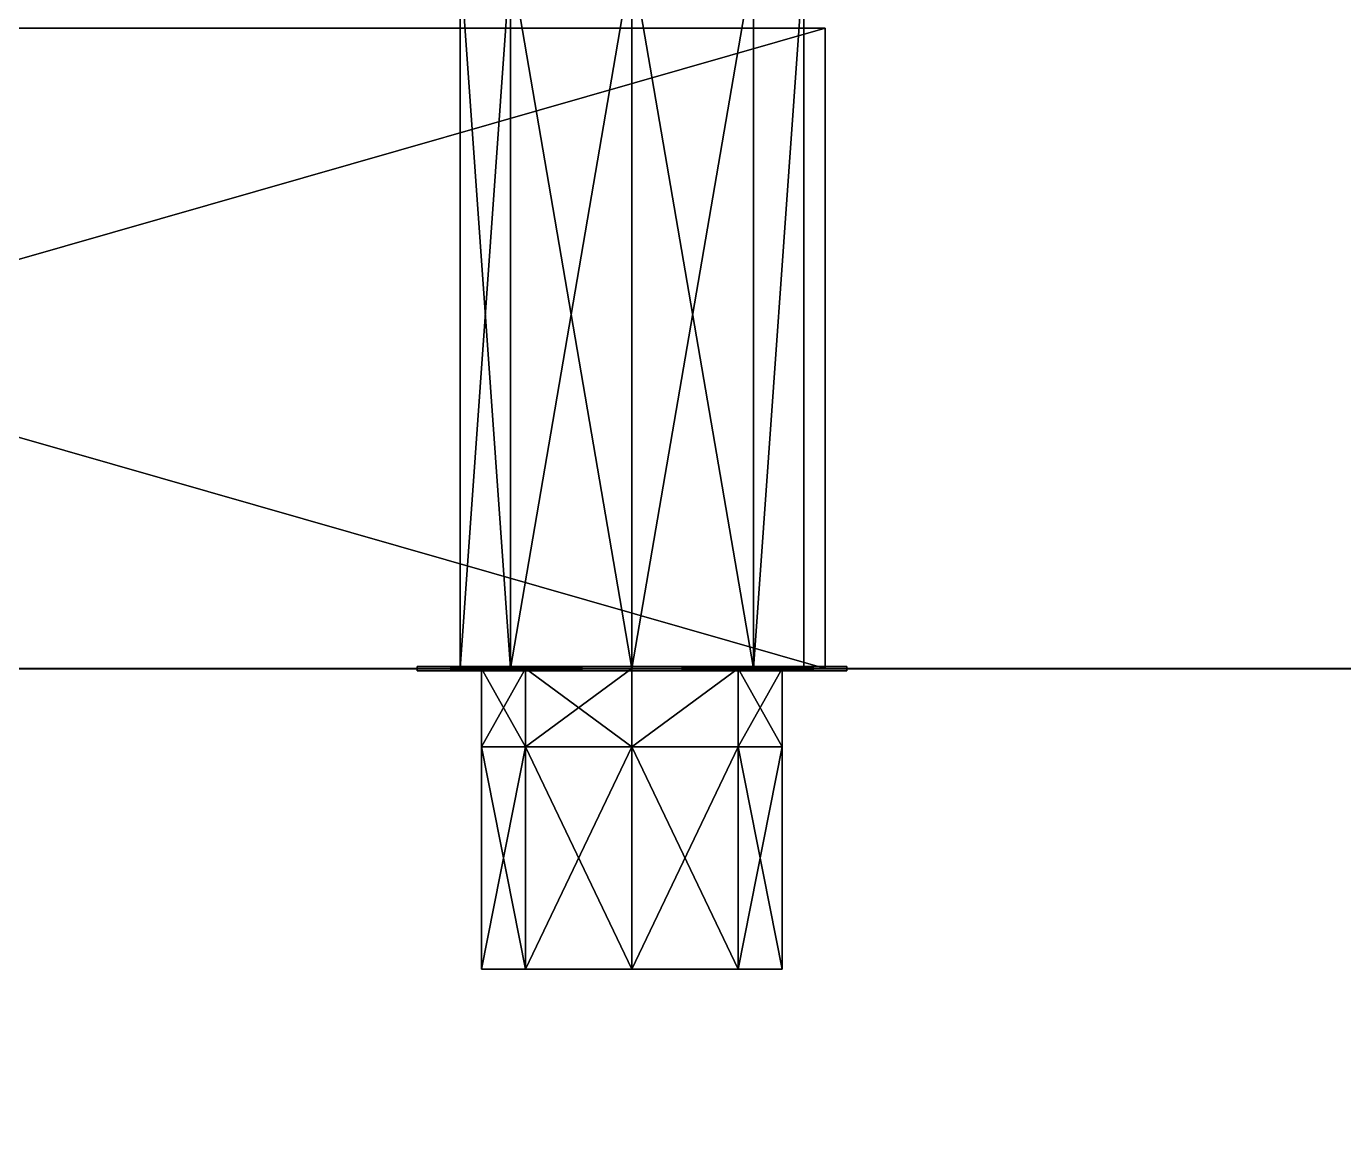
# Model space of a CAD drawing. Extents: x -150 to 2334, y -150 to 2984.
# Drawn here: x 1659.9 to 1690.57, y 35.17 to 60.75 of the extents above; entities that cross this region are included whole.
import ezdxf

# ---------------------------------------------------------------- set-up
doc = ezdxf.new("R2010")
doc.units = 0
for name, color, linetype in [('LAYER0', 7, 'CONTINUOUS'), ('LAYER226', 7, 'CONTINUOUS'), ('LAYER227', 9, 'CONTINUOUS'), ('LAYER235', 9, 'CONTINUOUS'), ('LAYER278', 7, 'CONTINUOUS'), ('LAYER309', 7, 'CONTINUOUS'), ('LAYER31', 7, 'CONTINUOUS'), ('LAYER383', 253, 'CONTINUOUS'), ('LAYER385', 253, 'CONTINUOUS'), ('LAYER387', 253, 'CONTINUOUS'), ('LAYER389', 253, 'CONTINUOUS'), ('LAYER391', 253, 'CONTINUOUS'), ('LAYER56', 7, 'CONTINUOUS'), ('LAYER6', 7, 'CONTINUOUS')]:
    doc.layers.add(name, color=color, linetype=linetype)

msp = doc.modelspace()

# ---------------------------------------------------------------- linework, layer by layer
at = {"layer": 'LAYER0', "invisible_edges": 1}
for points in [[(2334, 2984, -5), (-150, -150, -5), (-150, 2984, -5), (2334, 2984, -5)], [(-150, -150, -5), (2334, 2984, -5), (2334, -150, -5), (-150, -150, -5)], [(2334, -150), (-150, 2984), (-150, -150), (2334, -150)], [(-150, 2984), (2334, -150), (2334, 2984), (-150, 2984)]]:
    msp.add_3dface(points, dxfattribs=at)
at = {"layer": 'LAYER226', "invisible_edges": 1}
for points in [[(2164, 45.79199), (1614, 45.79199, 2350), (2164, 45.79199, 2350), (2164, 45.79199)], [(1614, 45.79199, 2350), (2164, 45.79199), (1614, 45.79199), (1614, 45.79199, 2350)], [(2164, 45.79199), (1614, 27.79199), (1614, 45.79199), (2164, 45.79199)], [(1614, 27.79199), (2164, 45.79199), (2164, 27.79199), (1614, 27.79199)], [(2164, 27.79199, 2350), (1614, 45.79199, 2350), (1614, 27.79199, 2350), (2164, 27.79199, 2350)], [(1614, 45.79199, 2350), (2164, 27.79199, 2350), (2164, 45.79199, 2350), (1614, 45.79199, 2350)]]:
    msp.add_3dface(points, dxfattribs=at)
at = {"layer": 'LAYER227'}
for points in [[(1671.172, 45.79199, 86.17157), (1670, 62.29199, 89), (1671.172, 62.29199, 86.17157), (1671.172, 45.79199, 86.17157)], [(1670, 45.79199, 89), (1670, 62.29199, 89), (1671.172, 45.79199, 86.17157), (1670, 45.79199, 89)], [(1670, 45.79199, 89), (1671.172, 62.29199, 91.82843), (1670, 62.29199, 89), (1670, 45.79199, 89)], [(1671.172, 45.79199, 91.82843), (1671.172, 62.29199, 91.82843), (1670, 45.79199, 89), (1671.172, 45.79199, 91.82843)], [(1674, 45.79199, 85), (1671.172, 62.29199, 86.17157), (1674, 62.29199, 85), (1674, 45.79199, 85)], [(1671.172, 45.79199, 86.17157), (1671.172, 62.29199, 86.17157), (1674, 45.79199, 85), (1671.172, 45.79199, 86.17157)], [(1671.172, 45.79199, 91.82843), (1674, 62.29199, 93), (1671.172, 62.29199, 91.82843), (1671.172, 45.79199, 91.82843)], [(1674, 45.79199, 93), (1674, 62.29199, 93), (1671.172, 45.79199, 91.82843), (1674, 45.79199, 93)], [(1671.172, 45.79199, 91.82843), (1674, 62.29199, 93), (1671.172, 62.29199, 91.82843), (1671.172, 45.79199, 91.82843)], [(1674, 45.79199, 93), (1674, 62.29199, 93), (1671.172, 45.79199, 91.82843), (1674, 45.79199, 93)], [(1676.828, 45.79199, 86.17157), (1674, 62.29199, 85), (1676.828, 62.29199, 86.17157), (1676.828, 45.79199, 86.17157)], [(1674, 45.79199, 85), (1674, 62.29199, 85), (1676.828, 45.79199, 86.17157), (1674, 45.79199, 85)], [(1674, 45.79199, 93), (1676.828, 62.29199, 91.82843), (1674, 62.29199, 93), (1674, 45.79199, 93)], [(1676.828, 45.79199, 91.82843), (1676.828, 62.29199, 91.82843), (1674, 45.79199, 93), (1676.828, 45.79199, 91.82843)], [(1678, 62.29199, 89), (1676.828, 45.79199, 86.17157), (1676.828, 62.29199, 86.17157), (1678, 62.29199, 89)], [(1678, 45.79199, 89), (1676.828, 45.79199, 86.17157), (1678, 62.29199, 89), (1678, 45.79199, 89)], [(1678, 62.29199, 89), (1676.828, 45.79199, 91.82843), (1678, 45.79199, 89), (1678, 62.29199, 89)], [(1676.828, 62.29199, 91.82843), (1676.828, 45.79199, 91.82843), (1678, 62.29199, 89), (1676.828, 62.29199, 91.82843)], [(1669, 45.84199, 84), (1679, 45.84199, 94), (1679, 45.84199, 84), (1669, 45.84199, 84)], [(1669, 45.84199, 94), (1679, 45.84199, 94), (1669, 45.84199, 84), (1669, 45.84199, 94)], [(1669, 45.74199, 84), (1679, 45.84199, 84), (1679, 45.74199, 84), (1669, 45.74199, 84)], [(1669, 45.84199, 84), (1679, 45.84199, 84), (1669, 45.74199, 84), (1669, 45.84199, 84)], [(1669, 45.84199, 94), (1669, 45.74199, 84), (1669, 45.84199, 84), (1669, 45.84199, 94)], [(1669, 45.74199, 94), (1669, 45.74199, 84), (1669, 45.84199, 94), (1669, 45.74199, 94)], [(1679, 45.74199, 94), (1669, 45.84199, 94), (1669, 45.74199, 94), (1679, 45.74199, 94)], [(1679, 45.84199, 94), (1669, 45.84199, 94), (1679, 45.74199, 94), (1679, 45.84199, 94)], [(1669, 45.84199, 84), (1679, 45.84199, 94), (1679, 45.84199, 84), (1669, 45.84199, 84)], [(1669, 45.84199, 94), (1679, 45.84199, 94), (1669, 45.84199, 84), (1669, 45.84199, 94)], [(1669, 45.84199, 84), (1669, 45.74199, 94), (1669, 45.84199, 94), (1669, 45.84199, 84)], [(1669, 45.74199, 84), (1669, 45.74199, 94), (1669, 45.84199, 84), (1669, 45.74199, 84)], [(1679, 45.74199, 94), (1669, 45.84199, 94), (1669, 45.74199, 94), (1679, 45.74199, 94)], [(1679, 45.84199, 94), (1669, 45.84199, 94), (1679, 45.74199, 94), (1679, 45.84199, 94)], [(1669, 45.74199, 84), (1679, 45.84199, 84), (1679, 45.74199, 84), (1669, 45.74199, 84)], [(1669, 45.84199, 84), (1679, 45.84199, 84), (1669, 45.74199, 84), (1669, 45.84199, 84)], [(1669, 45.74199, 84), (1679, 45.74199, 94), (1679, 45.74199, 84), (1669, 45.74199, 84)], [(1669, 45.74199, 94), (1679, 45.74199, 94), (1669, 45.74199, 84), (1669, 45.74199, 94)], [(1679, 45.74199, 84), (1669, 45.74199, 94), (1669, 45.74199, 84), (1679, 45.74199, 84)], [(1679, 45.74199, 94), (1669, 45.74199, 94), (1679, 45.74199, 84), (1679, 45.74199, 94)], [(1671.525, 45.79199, 86.52512), (1670.5, 43.97177, 89), (1670.5, 45.79199, 89), (1671.525, 45.79199, 86.52512)], [(1671.525, 43.97177, 86.52512), (1670.5, 43.97177, 89), (1671.525, 45.79199, 86.52512), (1671.525, 43.97177, 86.52512)], [(1670.5, 45.79199, 89), (1671.525, 43.97177, 91.47488), (1671.525, 45.79199, 91.47488), (1670.5, 45.79199, 89)], [(1670.5, 43.97177, 89), (1671.525, 43.97177, 91.47488), (1670.5, 45.79199, 89), (1670.5, 43.97177, 89)], [(1674, 45.79199, 85.5), (1671.525, 43.97177, 86.52512), (1671.525, 45.79199, 86.52512), (1674, 45.79199, 85.5)], [(1674, 43.97177, 85.5), (1671.525, 43.97177, 86.52512), (1674, 45.79199, 85.5), (1674, 43.97177, 85.5)], [(1674, 43.97177, 92.5), (1671.525, 45.79199, 91.47488), (1671.525, 43.97177, 91.47488), (1674, 43.97177, 92.5)], [(1674, 45.79199, 92.5), (1671.525, 45.79199, 91.47488), (1674, 43.97177, 92.5), (1674, 45.79199, 92.5)], [(1671.525, 43.97177, 91.47488), (1674, 45.79199, 92.5), (1671.525, 45.79199, 91.47488), (1671.525, 43.97177, 91.47488)], [(1674, 43.97177, 92.5), (1674, 45.79199, 92.5), (1671.525, 43.97177, 91.47488), (1674, 43.97177, 92.5)], [(1676.475, 45.79199, 86.52512), (1674, 43.97177, 85.5), (1674, 45.79199, 85.5), (1676.475, 45.79199, 86.52512)], [(1676.475, 43.97177, 86.52512), (1674, 43.97177, 85.5), (1676.475, 45.79199, 86.52512), (1676.475, 43.97177, 86.52512)], [(1676.475, 45.79199, 91.47488), (1674, 43.97177, 92.5), (1676.475, 43.97177, 91.47488), (1676.475, 45.79199, 91.47488)], [(1674, 45.79199, 92.5), (1674, 43.97177, 92.5), (1676.475, 45.79199, 91.47488), (1674, 45.79199, 92.5)], [(1676.475, 45.79199, 86.52512), (1677.5, 43.97177, 89), (1676.475, 43.97177, 86.52512), (1676.475, 45.79199, 86.52512)], [(1677.5, 45.79199, 89), (1677.5, 43.97177, 89), (1676.475, 45.79199, 86.52512), (1677.5, 45.79199, 89)], [(1677.5, 45.79199, 89), (1676.475, 43.97177, 91.47488), (1677.5, 43.97177, 89), (1677.5, 45.79199, 89)], [(1676.475, 45.79199, 91.47488), (1676.475, 43.97177, 91.47488), (1677.5, 45.79199, 89), (1676.475, 45.79199, 91.47488)], [(1679, 45.84199, 84), (1679, 45.74199, 94), (1679, 45.84199, 94), (1679, 45.84199, 84)], [(1679, 45.74199, 84), (1679, 45.74199, 94), (1679, 45.84199, 84), (1679, 45.74199, 84)], [(1679, 45.74199, 84), (1679, 45.84199, 94), (1679, 45.74199, 94), (1679, 45.74199, 84)], [(1679, 45.84199, 84), (1679, 45.84199, 94), (1679, 45.74199, 84), (1679, 45.84199, 84)], [(1671.525, 38.79199, 86.52512), (1670.5, 43.97177, 89), (1671.525, 43.97177, 86.52512), (1671.525, 38.79199, 86.52512)], [(1670.5, 38.79199, 89), (1670.5, 43.97177, 89), (1671.525, 38.79199, 86.52512), (1670.5, 38.79199, 89)], [(1670.5, 38.79199, 89), (1671.525, 43.97177, 91.47488), (1670.5, 43.97177, 89), (1670.5, 38.79199, 89)], [(1671.525, 38.79199, 91.47488), (1671.525, 43.97177, 91.47488), (1670.5, 38.79199, 89), (1671.525, 38.79199, 91.47488)], [(1674, 38.79199, 85.5), (1671.525, 43.97177, 86.52512), (1674, 43.97177, 85.5), (1674, 38.79199, 85.5)], [(1671.525, 38.79199, 86.52512), (1671.525, 43.97177, 86.52512), (1674, 38.79199, 85.5), (1671.525, 38.79199, 86.52512)], [(1674, 38.79199, 92.5), (1671.525, 43.97177, 91.47488), (1671.525, 38.79199, 91.47488), (1674, 38.79199, 92.5)], [(1674, 43.97177, 92.5), (1671.525, 43.97177, 91.47488), (1674, 38.79199, 92.5), (1674, 43.97177, 92.5)], [(1671.525, 38.79199, 91.47488), (1674, 43.97177, 92.5), (1671.525, 43.97177, 91.47488), (1671.525, 38.79199, 91.47488)], [(1674, 38.79199, 92.5), (1674, 43.97177, 92.5), (1671.525, 38.79199, 91.47488), (1674, 38.79199, 92.5)], [(1676.475, 38.79199, 86.52512), (1674, 43.97177, 85.5), (1676.475, 43.97177, 86.52512), (1676.475, 38.79199, 86.52512)], [(1674, 38.79199, 85.5), (1674, 43.97177, 85.5), (1676.475, 38.79199, 86.52512), (1674, 38.79199, 85.5)], [(1676.475, 43.97177, 91.47488), (1674, 38.79199, 92.5), (1676.475, 38.79199, 91.47488), (1676.475, 43.97177, 91.47488)], [(1674, 43.97177, 92.5), (1674, 38.79199, 92.5), (1676.475, 43.97177, 91.47488), (1674, 43.97177, 92.5)], [(1676.475, 43.97177, 86.52512), (1677.5, 38.79199, 89), (1676.475, 38.79199, 86.52512), (1676.475, 43.97177, 86.52512)], [(1677.5, 43.97177, 89), (1677.5, 38.79199, 89), (1676.475, 43.97177, 86.52512), (1677.5, 43.97177, 89)], [(1677.5, 43.97177, 89), (1676.475, 38.79199, 91.47488), (1677.5, 38.79199, 89), (1677.5, 43.97177, 89)], [(1676.475, 43.97177, 91.47488), (1676.475, 38.79199, 91.47488), (1677.5, 43.97177, 89), (1676.475, 43.97177, 91.47488)], [(1677.5, 38.79199, 89), (1670.5, 38.79199, 89), (1671.525, 38.79199, 86.52512), (1677.5, 38.79199, 89)], [(1676.475, 38.79199, 91.47488), (1670.5, 38.79199, 89), (1677.5, 38.79199, 89), (1676.475, 38.79199, 91.47488)], [(1674, 38.79199, 92.5), (1670.5, 38.79199, 89), (1676.475, 38.79199, 91.47488), (1674, 38.79199, 92.5)], [(1671.525, 38.79199, 91.47488), (1670.5, 38.79199, 89), (1674, 38.79199, 92.5), (1671.525, 38.79199, 91.47488)], [(1676.475, 38.79199, 86.52512), (1671.525, 38.79199, 86.52512), (1674, 38.79199, 85.5), (1676.475, 38.79199, 86.52512)], [(1677.5, 38.79199, 89), (1671.525, 38.79199, 86.52512), (1676.475, 38.79199, 86.52512), (1677.5, 38.79199, 89)]]:
    msp.add_3dface(points, dxfattribs=at)
at = {"layer": 'LAYER235'}
for points in [[(1671.172, 62.29199, 2342.828), (1670, 62.29199, 2340), (1671.172, 45.79199, 2342.828), (1671.172, 62.29199, 2342.828)], [(1671.172, 45.79199, 2342.828), (1670, 62.29199, 2340), (1670, 45.79199, 2340), (1671.172, 45.79199, 2342.828)], [(1670, 62.29199, 2340), (1671.172, 62.29199, 2337.172), (1670, 45.79199, 2340), (1670, 62.29199, 2340)], [(1670, 45.79199, 2340), (1671.172, 62.29199, 2337.172), (1671.172, 45.79199, 2337.172), (1670, 45.79199, 2340)], [(1674, 62.29199, 2344), (1671.172, 62.29199, 2342.828), (1674, 45.79199, 2344), (1674, 62.29199, 2344)], [(1674, 45.79199, 2344), (1671.172, 62.29199, 2342.828), (1671.172, 45.79199, 2342.828), (1674, 45.79199, 2344)], [(1671.172, 62.29199, 2337.172), (1674, 62.29199, 2336), (1671.172, 45.79199, 2337.172), (1671.172, 62.29199, 2337.172)], [(1671.172, 45.79199, 2337.172), (1674, 62.29199, 2336), (1674, 45.79199, 2336), (1671.172, 45.79199, 2337.172)], [(1671.172, 62.29199, 2337.172), (1674, 62.29199, 2336), (1671.172, 45.79199, 2337.172), (1671.172, 62.29199, 2337.172)], [(1671.172, 45.79199, 2337.172), (1674, 62.29199, 2336), (1674, 45.79199, 2336), (1671.172, 45.79199, 2337.172)], [(1676.828, 62.29199, 2342.828), (1674, 62.29199, 2344), (1676.828, 45.79199, 2342.828), (1676.828, 62.29199, 2342.828)], [(1676.828, 45.79199, 2342.828), (1674, 62.29199, 2344), (1674, 45.79199, 2344), (1676.828, 45.79199, 2342.828)], [(1674, 62.29199, 2336), (1676.828, 62.29199, 2337.172), (1674, 45.79199, 2336), (1674, 62.29199, 2336)], [(1674, 45.79199, 2336), (1676.828, 62.29199, 2337.172), (1676.828, 45.79199, 2337.172), (1674, 45.79199, 2336)], [(1676.828, 62.29199, 2342.828), (1676.828, 45.79199, 2342.828), (1678, 62.29199, 2340), (1676.828, 62.29199, 2342.828)], [(1678, 62.29199, 2340), (1676.828, 45.79199, 2342.828), (1678, 45.79199, 2340), (1678, 62.29199, 2340)], [(1678, 45.79199, 2340), (1676.828, 45.79199, 2337.172), (1678, 62.29199, 2340), (1678, 45.79199, 2340)], [(1678, 62.29199, 2340), (1676.828, 45.79199, 2337.172), (1676.828, 62.29199, 2337.172), (1678, 62.29199, 2340)], [(1679, 45.84199, 2345), (1679, 45.84199, 2335), (1669, 45.84199, 2345), (1679, 45.84199, 2345)], [(1669, 45.84199, 2345), (1679, 45.84199, 2335), (1669, 45.84199, 2335), (1669, 45.84199, 2345)], [(1679, 45.74199, 2345), (1679, 45.84199, 2345), (1669, 45.74199, 2345), (1679, 45.74199, 2345)], [(1669, 45.74199, 2345), (1679, 45.84199, 2345), (1669, 45.84199, 2345), (1669, 45.74199, 2345)], [(1669, 45.84199, 2345), (1669, 45.74199, 2345), (1669, 45.84199, 2335), (1669, 45.84199, 2345)], [(1669, 45.84199, 2335), (1669, 45.74199, 2345), (1669, 45.74199, 2335), (1669, 45.84199, 2335)], [(1669, 45.74199, 2335), (1669, 45.84199, 2335), (1679, 45.74199, 2335), (1669, 45.74199, 2335)], [(1679, 45.74199, 2335), (1669, 45.84199, 2335), (1679, 45.84199, 2335), (1679, 45.74199, 2335)], [(1679, 45.84199, 2345), (1679, 45.84199, 2335), (1669, 45.84199, 2345), (1679, 45.84199, 2345)], [(1669, 45.84199, 2345), (1679, 45.84199, 2335), (1669, 45.84199, 2335), (1669, 45.84199, 2345)], [(1669, 45.84199, 2335), (1669, 45.74199, 2335), (1669, 45.84199, 2345), (1669, 45.84199, 2335)], [(1669, 45.84199, 2345), (1669, 45.74199, 2335), (1669, 45.74199, 2345), (1669, 45.84199, 2345)], [(1669, 45.74199, 2335), (1669, 45.84199, 2335), (1679, 45.74199, 2335), (1669, 45.74199, 2335)], [(1679, 45.74199, 2335), (1669, 45.84199, 2335), (1679, 45.84199, 2335), (1679, 45.74199, 2335)], [(1679, 45.74199, 2345), (1679, 45.84199, 2345), (1669, 45.74199, 2345), (1679, 45.74199, 2345)], [(1669, 45.74199, 2345), (1679, 45.84199, 2345), (1669, 45.84199, 2345), (1669, 45.74199, 2345)], [(1679, 45.74199, 2345), (1679, 45.74199, 2335), (1669, 45.74199, 2345), (1679, 45.74199, 2345)], [(1669, 45.74199, 2345), (1679, 45.74199, 2335), (1669, 45.74199, 2335), (1669, 45.74199, 2345)], [(1669, 45.74199, 2345), (1669, 45.74199, 2335), (1679, 45.74199, 2345), (1669, 45.74199, 2345)], [(1679, 45.74199, 2345), (1669, 45.74199, 2335), (1679, 45.74199, 2335), (1679, 45.74199, 2345)], [(1670.5, 45.79199, 2340), (1670.5, 43.97177, 2340), (1671.525, 45.79199, 2342.475), (1670.5, 45.79199, 2340)], [(1671.525, 45.79199, 2342.475), (1670.5, 43.97177, 2340), (1671.525, 43.97177, 2342.475), (1671.525, 45.79199, 2342.475)], [(1671.525, 45.79199, 2337.525), (1671.525, 43.97177, 2337.525), (1670.5, 45.79199, 2340), (1671.525, 45.79199, 2337.525)], [(1670.5, 45.79199, 2340), (1671.525, 43.97177, 2337.525), (1670.5, 43.97177, 2340), (1670.5, 45.79199, 2340)], [(1671.525, 45.79199, 2342.475), (1671.525, 43.97177, 2342.475), (1674, 45.79199, 2343.5), (1671.525, 45.79199, 2342.475)], [(1674, 45.79199, 2343.5), (1671.525, 43.97177, 2342.475), (1674, 43.97177, 2343.5), (1674, 45.79199, 2343.5)], [(1671.525, 43.97177, 2337.525), (1671.525, 45.79199, 2337.525), (1674, 43.97177, 2336.5), (1671.525, 43.97177, 2337.525)], [(1674, 43.97177, 2336.5), (1671.525, 45.79199, 2337.525), (1674, 45.79199, 2336.5), (1674, 43.97177, 2336.5)], [(1671.525, 45.79199, 2337.525), (1674, 45.79199, 2336.5), (1671.525, 43.97177, 2337.525), (1671.525, 45.79199, 2337.525)], [(1671.525, 43.97177, 2337.525), (1674, 45.79199, 2336.5), (1674, 43.97177, 2336.5), (1671.525, 43.97177, 2337.525)], [(1674, 45.79199, 2343.5), (1674, 43.97177, 2343.5), (1676.475, 45.79199, 2342.475), (1674, 45.79199, 2343.5)], [(1676.475, 45.79199, 2342.475), (1674, 43.97177, 2343.5), (1676.475, 43.97177, 2342.475), (1676.475, 45.79199, 2342.475)], [(1676.475, 43.97177, 2337.525), (1674, 43.97177, 2336.5), (1676.475, 45.79199, 2337.525), (1676.475, 43.97177, 2337.525)], [(1676.475, 45.79199, 2337.525), (1674, 43.97177, 2336.5), (1674, 45.79199, 2336.5), (1676.475, 45.79199, 2337.525)], [(1676.475, 43.97177, 2342.475), (1677.5, 43.97177, 2340), (1676.475, 45.79199, 2342.475), (1676.475, 43.97177, 2342.475)], [(1676.475, 45.79199, 2342.475), (1677.5, 43.97177, 2340), (1677.5, 45.79199, 2340), (1676.475, 45.79199, 2342.475)], [(1677.5, 43.97177, 2340), (1676.475, 43.97177, 2337.525), (1677.5, 45.79199, 2340), (1677.5, 43.97177, 2340)], [(1677.5, 45.79199, 2340), (1676.475, 43.97177, 2337.525), (1676.475, 45.79199, 2337.525), (1677.5, 45.79199, 2340)], [(1679, 45.84199, 2335), (1679, 45.74199, 2335), (1679, 45.84199, 2345), (1679, 45.84199, 2335)], [(1679, 45.84199, 2345), (1679, 45.74199, 2335), (1679, 45.74199, 2345), (1679, 45.84199, 2345)], [(1679, 45.74199, 2335), (1679, 45.84199, 2335), (1679, 45.74199, 2345), (1679, 45.74199, 2335)], [(1679, 45.74199, 2345), (1679, 45.84199, 2335), (1679, 45.84199, 2345), (1679, 45.74199, 2345)], [(1671.525, 43.97177, 2342.475), (1670.5, 43.97177, 2340), (1671.525, 38.79199, 2342.475), (1671.525, 43.97177, 2342.475)], [(1671.525, 38.79199, 2342.475), (1670.5, 43.97177, 2340), (1670.5, 38.79199, 2340), (1671.525, 38.79199, 2342.475)], [(1670.5, 43.97177, 2340), (1671.525, 43.97177, 2337.525), (1670.5, 38.79199, 2340), (1670.5, 43.97177, 2340)], [(1670.5, 38.79199, 2340), (1671.525, 43.97177, 2337.525), (1671.525, 38.79199, 2337.525), (1670.5, 38.79199, 2340)], [(1674, 43.97177, 2343.5), (1671.525, 43.97177, 2342.475), (1674, 38.79199, 2343.5), (1674, 43.97177, 2343.5)], [(1674, 38.79199, 2343.5), (1671.525, 43.97177, 2342.475), (1671.525, 38.79199, 2342.475), (1674, 38.79199, 2343.5)], [(1671.525, 38.79199, 2337.525), (1671.525, 43.97177, 2337.525), (1674, 38.79199, 2336.5), (1671.525, 38.79199, 2337.525)], [(1674, 38.79199, 2336.5), (1671.525, 43.97177, 2337.525), (1674, 43.97177, 2336.5), (1674, 38.79199, 2336.5)], [(1671.525, 43.97177, 2337.525), (1674, 43.97177, 2336.5), (1671.525, 38.79199, 2337.525), (1671.525, 43.97177, 2337.525)], [(1671.525, 38.79199, 2337.525), (1674, 43.97177, 2336.5), (1674, 38.79199, 2336.5), (1671.525, 38.79199, 2337.525)], [(1676.475, 43.97177, 2342.475), (1674, 43.97177, 2343.5), (1676.475, 38.79199, 2342.475), (1676.475, 43.97177, 2342.475)], [(1676.475, 38.79199, 2342.475), (1674, 43.97177, 2343.5), (1674, 38.79199, 2343.5), (1676.475, 38.79199, 2342.475)], [(1676.475, 38.79199, 2337.525), (1674, 38.79199, 2336.5), (1676.475, 43.97177, 2337.525), (1676.475, 38.79199, 2337.525)], [(1676.475, 43.97177, 2337.525), (1674, 38.79199, 2336.5), (1674, 43.97177, 2336.5), (1676.475, 43.97177, 2337.525)], [(1676.475, 38.79199, 2342.475), (1677.5, 38.79199, 2340), (1676.475, 43.97177, 2342.475), (1676.475, 38.79199, 2342.475)], [(1676.475, 43.97177, 2342.475), (1677.5, 38.79199, 2340), (1677.5, 43.97177, 2340), (1676.475, 43.97177, 2342.475)], [(1677.5, 38.79199, 2340), (1676.475, 38.79199, 2337.525), (1677.5, 43.97177, 2340), (1677.5, 38.79199, 2340)], [(1677.5, 43.97177, 2340), (1676.475, 38.79199, 2337.525), (1676.475, 43.97177, 2337.525), (1677.5, 43.97177, 2340)], [(1671.525, 38.79199, 2342.475), (1670.5, 38.79199, 2340), (1677.5, 38.79199, 2340), (1671.525, 38.79199, 2342.475)], [(1677.5, 38.79199, 2340), (1670.5, 38.79199, 2340), (1676.475, 38.79199, 2337.525), (1677.5, 38.79199, 2340)], [(1676.475, 38.79199, 2337.525), (1670.5, 38.79199, 2340), (1674, 38.79199, 2336.5), (1676.475, 38.79199, 2337.525)], [(1674, 38.79199, 2336.5), (1670.5, 38.79199, 2340), (1671.525, 38.79199, 2337.525), (1674, 38.79199, 2336.5)], [(1674, 38.79199, 2343.5), (1671.525, 38.79199, 2342.475), (1676.475, 38.79199, 2342.475), (1674, 38.79199, 2343.5)], [(1676.475, 38.79199, 2342.475), (1671.525, 38.79199, 2342.475), (1677.5, 38.79199, 2340), (1676.475, 38.79199, 2342.475)]]:
    msp.add_3dface(points, dxfattribs=at)
at = {"layer": 'LAYER278', "invisible_edges": 1}
for points in [[(2164, 45.78802, 80), (1614, 758.458, 80), (2164, 758.458, 80), (2164, 45.78802, 80)], [(1614, 758.458, 80), (2164, 45.78802, 80), (1614, 45.78802, 80), (1614, 758.458, 80)], [(1614, 45.78802, 98), (2164, 758.458, 98), (1614, 758.458, 98), (1614, 45.78802, 98)], [(2164, 758.458, 98), (1614, 45.78802, 98), (2164, 45.78802, 98), (2164, 758.458, 98)], [(2164, 45.78802, 80), (1614, 45.78802, 98), (1614, 45.78802, 80), (2164, 45.78802, 80)], [(1614, 45.78802, 98), (2164, 45.78802, 80), (2164, 45.78802, 98), (1614, 45.78802, 98)]]:
    msp.add_3dface(points, dxfattribs=at)
at = {"layer": 'LAYER309', "invisible_edges": 1}
for points in [[(2164, 758.458, 2349), (1614, 45.78802, 2349), (2164, 45.78802, 2349), (2164, 758.458, 2349)], [(1614, 45.78802, 2349), (2164, 758.458, 2349), (1614, 758.458, 2349), (1614, 45.78802, 2349)], [(1614, 758.458, 2331), (2164, 45.78802, 2331), (1614, 45.78802, 2331), (1614, 758.458, 2331)], [(2164, 45.78802, 2331), (1614, 758.458, 2331), (2164, 758.458, 2331), (2164, 45.78802, 2331)], [(2164, 45.78802, 2331), (1614, 45.78802, 2349), (1614, 45.78802, 2331), (2164, 45.78802, 2331)], [(1614, 45.78802, 2349), (2164, 45.78802, 2331), (2164, 45.78802, 2349), (1614, 45.78802, 2349)]]:
    msp.add_3dface(points, dxfattribs=at)
at = {"layer": 'LAYER31', "invisible_edges": 1}
for points in [[(2139.4, 758.461, 1934), (1674, 45.79102, 1934), (2139.4, 45.79102, 1934), (2139.4, 758.461, 1934)], [(1674, 45.79102, 1934), (2139.4, 758.461, 1934), (1674, 758.461, 1934), (1674, 45.79102, 1934)], [(1674, 758.461, 1916), (1674, 45.79102, 1934), (1674, 758.461, 1934), (1674, 758.461, 1916)], [(1674, 45.79102, 1934), (1674, 758.461, 1916), (1674, 45.79102, 1916), (1674, 45.79102, 1934)], [(1674, 758.461, 1916), (2139.4, 45.79102, 1916), (1674, 45.79102, 1916), (1674, 758.461, 1916)], [(2139.4, 45.79102, 1916), (1674, 758.461, 1916), (2139.4, 758.461, 1916), (2139.4, 45.79102, 1916)], [(2139.4, 45.79102, 1916), (1674, 45.79102, 1934), (1674, 45.79102, 1916), (2139.4, 45.79102, 1916)], [(1674, 45.79102, 1934), (2139.4, 45.79102, 1916), (2139.4, 45.79102, 1934), (1674, 45.79102, 1934)]]:
    msp.add_3dface(points, dxfattribs=at)
at = {"layer": 'LAYER383'}
for points in [[(1626.5, 45.79102, 176.2174), (1626.5, 60.71248, 176.2174), (1678.5, 45.79102, 176.2174), (1626.5, 45.79102, 176.2174)], [(1678.5, 45.79102, 176.2174), (1626.5, 60.71248, 176.2174), (1678.5, 60.71248, 176.2174), (1678.5, 45.79102, 176.2174)], [(1678.5, 45.79102, 189.7826), (1678.5, 60.71248, 189.7826), (1626.5, 45.79102, 189.7826), (1678.5, 45.79102, 189.7826)], [(1626.5, 45.79102, 189.7826), (1678.5, 60.71248, 189.7826), (1626.5, 60.71248, 189.7826), (1626.5, 45.79102, 189.7826)], [(1626.5, 60.71248, 176.2174), (1626.5, 60.71248, 189.7826), (1678.5, 60.71248, 176.2174), (1626.5, 60.71248, 176.2174)], [(1678.5, 60.71248, 176.2174), (1626.5, 60.71248, 189.7826), (1678.5, 60.71248, 189.7826), (1678.5, 60.71248, 176.2174)], [(1678.5, 45.79102, 176.2174), (1678.5, 60.71248, 176.2174), (1678.5, 45.79102, 189.7826), (1678.5, 45.79102, 176.2174)], [(1678.5, 45.79102, 189.7826), (1678.5, 60.71248, 176.2174), (1678.5, 60.71248, 189.7826), (1678.5, 45.79102, 189.7826)]]:
    msp.add_3dface(points, dxfattribs=at)
at = {"layer": 'LAYER385'}
for points in [[(1626.5, 45.79102, 692.2174), (1626.5, 60.71248, 692.2174), (1678.5, 45.79102, 692.2174), (1626.5, 45.79102, 692.2174)], [(1678.5, 45.79102, 692.2174), (1626.5, 60.71248, 692.2174), (1678.5, 60.71248, 692.2174), (1678.5, 45.79102, 692.2174)], [(1678.5, 45.79102, 705.7826), (1678.5, 60.71248, 705.7826), (1626.5, 45.79102, 705.7826), (1678.5, 45.79102, 705.7826)], [(1626.5, 45.79102, 705.7826), (1678.5, 60.71248, 705.7826), (1626.5, 60.71248, 705.7826), (1626.5, 45.79102, 705.7826)], [(1626.5, 60.71248, 692.2174), (1626.5, 60.71248, 705.7826), (1678.5, 60.71248, 692.2174), (1626.5, 60.71248, 692.2174)], [(1678.5, 60.71248, 692.2174), (1626.5, 60.71248, 705.7826), (1678.5, 60.71248, 705.7826), (1678.5, 60.71248, 692.2174)], [(1678.5, 45.79102, 692.2174), (1678.5, 60.71248, 692.2174), (1678.5, 45.79102, 705.7826), (1678.5, 45.79102, 692.2174)], [(1678.5, 45.79102, 705.7826), (1678.5, 60.71248, 692.2174), (1678.5, 60.71248, 705.7826), (1678.5, 45.79102, 705.7826)]]:
    msp.add_3dface(points, dxfattribs=at)
at = {"layer": 'LAYER387'}
for points in [[(1626.5, 45.79102, 1208.217), (1626.5, 60.71248, 1208.217), (1678.5, 45.79102, 1208.217), (1626.5, 45.79102, 1208.217)], [(1678.5, 45.79102, 1208.217), (1626.5, 60.71248, 1208.217), (1678.5, 60.71248, 1208.217), (1678.5, 45.79102, 1208.217)], [(1678.5, 45.79102, 1221.783), (1678.5, 60.71248, 1221.783), (1626.5, 45.79102, 1221.783), (1678.5, 45.79102, 1221.783)], [(1626.5, 45.79102, 1221.783), (1678.5, 60.71248, 1221.783), (1626.5, 60.71248, 1221.783), (1626.5, 45.79102, 1221.783)], [(1626.5, 60.71248, 1208.217), (1626.5, 60.71248, 1221.783), (1678.5, 60.71248, 1208.217), (1626.5, 60.71248, 1208.217)], [(1678.5, 60.71248, 1208.217), (1626.5, 60.71248, 1221.783), (1678.5, 60.71248, 1221.783), (1678.5, 60.71248, 1208.217)], [(1678.5, 45.79102, 1208.217), (1678.5, 60.71248, 1208.217), (1678.5, 45.79102, 1221.783), (1678.5, 45.79102, 1208.217)], [(1678.5, 45.79102, 1221.783), (1678.5, 60.71248, 1208.217), (1678.5, 60.71248, 1221.783), (1678.5, 45.79102, 1221.783)]]:
    msp.add_3dface(points, dxfattribs=at)
at = {"layer": 'LAYER389'}
for points in [[(1626.5, 45.79102, 1724.217), (1626.5, 60.71248, 1724.217), (1678.5, 45.79102, 1724.217), (1626.5, 45.79102, 1724.217)], [(1678.5, 45.79102, 1724.217), (1626.5, 60.71248, 1724.217), (1678.5, 60.71248, 1724.217), (1678.5, 45.79102, 1724.217)], [(1678.5, 45.79102, 1737.783), (1678.5, 60.71248, 1737.783), (1626.5, 45.79102, 1737.783), (1678.5, 45.79102, 1737.783)], [(1626.5, 45.79102, 1737.783), (1678.5, 60.71248, 1737.783), (1626.5, 60.71248, 1737.783), (1626.5, 45.79102, 1737.783)], [(1626.5, 60.71248, 1724.217), (1626.5, 60.71248, 1737.783), (1678.5, 60.71248, 1724.217), (1626.5, 60.71248, 1724.217)], [(1678.5, 60.71248, 1724.217), (1626.5, 60.71248, 1737.783), (1678.5, 60.71248, 1737.783), (1678.5, 60.71248, 1724.217)], [(1678.5, 45.79102, 1724.217), (1678.5, 60.71248, 1724.217), (1678.5, 45.79102, 1737.783), (1678.5, 45.79102, 1724.217)], [(1678.5, 45.79102, 1737.783), (1678.5, 60.71248, 1724.217), (1678.5, 60.71248, 1737.783), (1678.5, 45.79102, 1737.783)]]:
    msp.add_3dface(points, dxfattribs=at)
at = {"layer": 'LAYER391'}
for points in [[(1626.5, 45.79102, 2240.217), (1626.5, 60.71248, 2240.217), (1678.5, 45.79102, 2240.217), (1626.5, 45.79102, 2240.217)], [(1678.5, 45.79102, 2240.217), (1626.5, 60.71248, 2240.217), (1678.5, 60.71248, 2240.217), (1678.5, 45.79102, 2240.217)], [(1678.5, 45.79102, 2253.783), (1678.5, 60.71248, 2253.783), (1626.5, 45.79102, 2253.783), (1678.5, 45.79102, 2253.783)], [(1626.5, 45.79102, 2253.783), (1678.5, 60.71248, 2253.783), (1626.5, 60.71248, 2253.783), (1626.5, 45.79102, 2253.783)], [(1626.5, 60.71248, 2240.217), (1626.5, 60.71248, 2253.783), (1678.5, 60.71248, 2240.217), (1626.5, 60.71248, 2240.217)], [(1678.5, 60.71248, 2240.217), (1626.5, 60.71248, 2253.783), (1678.5, 60.71248, 2253.783), (1678.5, 60.71248, 2240.217)], [(1678.5, 45.79102, 2240.217), (1678.5, 60.71248, 2240.217), (1678.5, 45.79102, 2253.783), (1678.5, 45.79102, 2240.217)], [(1678.5, 45.79102, 2253.783), (1678.5, 60.71248, 2240.217), (1678.5, 60.71248, 2253.783), (1678.5, 45.79102, 2253.783)]]:
    msp.add_3dface(points, dxfattribs=at)
at = {"layer": 'LAYER56', "invisible_edges": 1}
for points in [[(2139.4, 758.461, 296), (1674, 45.79102, 296), (2139.4, 45.79102, 296), (2139.4, 758.461, 296)], [(1674, 45.79102, 296), (2139.4, 758.461, 296), (1674, 758.461, 296), (1674, 45.79102, 296)], [(1674, 758.461, 278), (1674, 45.79102, 296), (1674, 758.461, 296), (1674, 758.461, 278)], [(1674, 45.79102, 296), (1674, 758.461, 278), (1674, 45.79102, 278), (1674, 45.79102, 296)], [(1674, 758.461, 278), (2139.4, 45.79102, 278), (1674, 45.79102, 278), (1674, 758.461, 278)], [(2139.4, 45.79102, 278), (1674, 758.461, 278), (2139.4, 758.461, 278), (2139.4, 45.79102, 278)], [(2139.4, 45.79102, 278), (1674, 45.79102, 296), (1674, 45.79102, 278), (2139.4, 45.79102, 278)], [(1674, 45.79102, 296), (2139.4, 45.79102, 278), (2139.4, 45.79102, 296), (1674, 45.79102, 296)]]:
    msp.add_3dface(points, dxfattribs=at)
at = {"layer": 'LAYER6', "invisible_edges": 1}
for points in [[(2139.4, 758.461, 866), (1674, 45.79102, 866), (2139.4, 45.79102, 866), (2139.4, 758.461, 866)], [(1674, 45.79102, 866), (2139.4, 758.461, 866), (1674, 758.461, 866), (1674, 45.79102, 866)], [(1674, 758.461, 848), (1674, 45.79102, 866), (1674, 758.461, 866), (1674, 758.461, 848)], [(1674, 45.79102, 866), (1674, 758.461, 848), (1674, 45.79102, 848), (1674, 45.79102, 866)], [(1674, 758.461, 848), (2139.4, 45.79102, 848), (1674, 45.79102, 848), (1674, 758.461, 848)], [(2139.4, 45.79102, 848), (1674, 758.461, 848), (2139.4, 758.461, 848), (2139.4, 45.79102, 848)], [(2139.4, 45.79102, 848), (1674, 45.79102, 866), (1674, 45.79102, 848), (2139.4, 45.79102, 848)], [(1674, 45.79102, 866), (2139.4, 45.79102, 848), (2139.4, 45.79102, 866), (1674, 45.79102, 866)]]:
    msp.add_3dface(points, dxfattribs=at)

doc.saveas('drawing.dxf')
